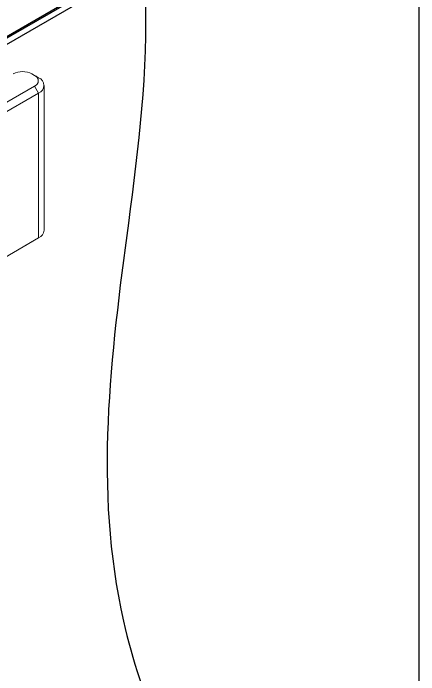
# Model space of a CAD drawing. Extents: x -0.1 to 11.3, y -13.9 to 0.
# Drawn here: x 10.229 to 11.304, y -4.361 to -2.608 of the extents above; entities that cross this region are included whole.
import ezdxf

# ---------------------------------------------------------------- set-up
doc = ezdxf.new("R2010")
doc.units = 0
doc.header["$LTSCALE"] = 0.5
doc.header["$MEASUREMENT"] = 0
doc.layers.add('Dimension', color=10, linetype='CONTINUOUS')
doc.layers.add('Housing', color=150, linetype='CONTINUOUS')
doc.layers.add('Jig', color=41, linetype='CONTINUOUS', lineweight=13)
doc.layers.add('Text-Unprinted', color=131, linetype='CONTINUOUS', plot=False)

msp = doc.modelspace()

# ---------------------------------------------------------------- linework, layer by layer
at = {"layer": 'Dimension', "transparency": 16777216}
msp.add_open_spline([(8.5755, -0.0824), (10.7461, -1.5589), (10.5939, -2.7128), (10.4417, -3.8667), (10.5215, -4.2188), (10.5444, -4.3201), (10.5779, -4.4216), (10.6215, -4.5231), (10.74, -4.7994), (10.9336, -5.0762), (11.1955, -5.3535)], degree=3, knots=[0, 0, 0, 0, 1, 1.437478, 1.437478, 1.437478, 1.563474, 1.563474, 1.563474, 1.90636, 1.90636, 1.90636, 1.90636], dxfattribs=at)
at = {"layer": 'Housing', "linetype": 'Continuous', "lineweight": 25, "transparency": 16777216}
for p, q in [((10.5722, -2.4625), (8.6931, -3.5472)), ((10.5725, -2.4664), (8.6967, -3.5493)), ((10.5738, -2.4819), (8.7037, -3.5615))]:
    msp.add_line(p, q, dxfattribs=at)
at = {"layer": 'Jig', "linetype": 'Continuous', "transparency": 16777216}
for p, q in [((10.2859, -2.7731), (10.2788, -2.769)), ((10.2965, -2.7792), (10.2859, -2.7731)), ((8.7285, -3.7007), (10.2859, -2.8017)), ((10.2965, -2.82), (10.2859, -2.8017)), ((10.3111, -3.1834), (10.3111, -2.7996)), ((10.2965, -2.82), (8.7391, -3.7191)), ((10.2965, -3.2038), (10.2965, -2.82)), ((8.7391, -4.1029), (10.2965, -3.2038)), ((10.2859, -3.2099), (10.2965, -3.2038)), ((10.2859, -3.2099), (8.7285, -4.109))]:
    msp.add_line(p, q, dxfattribs=at)
for centre, radius, start, end in [((10.2541, -2.8168), 0.0538, 62.6097, 117.3903), ((10.2805, -2.7874), 0.0153, 290.7834, 69.2166), ((10.2887, -2.7996), 0.0218, 290.7834, 69.2166), ((10.2861, -3.1809), 0.0251, 294.3747, 354.3052)]:
    msp.add_arc(centre, radius, start, end, dxfattribs=at)
at = {"layer": 'Text-Unprinted', "transparency": 16777216}
msp.add_lwpolyline([(0, 0), (11.3039, 0), (11.3039, -13.9431), (0, -13.9431)], close=True, dxfattribs=at)

doc.saveas('drawing.dxf')
